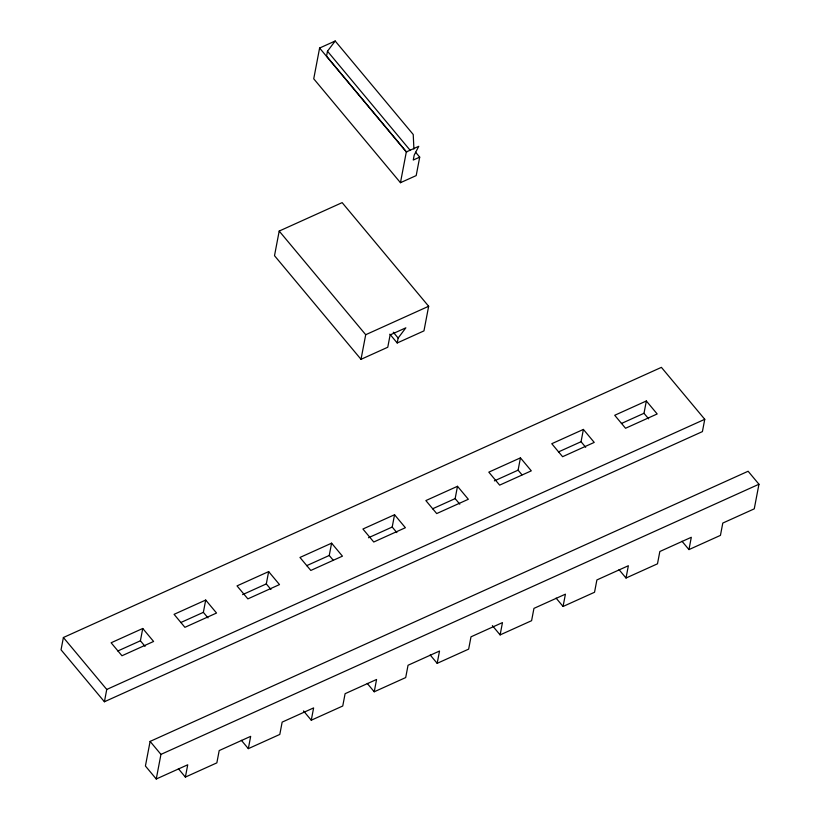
<?xml version="1.0" encoding="UTF-8"?>
<svg xmlns="http://www.w3.org/2000/svg" width="820" height="820" viewBox="0 0 820 820"><rect width="100%" height="100%" fill="white"/><g stroke="black" fill="none" stroke-linecap="round" stroke-linejoin="round"><path stroke-width="1.23" d="M63.396 637.509L61.039 649.809L104.406 701.756L702.412 431.607L704.759 419.307L661.402 367.36L63.396 637.509L106.754 689.456L104.406 701.756M145.058 646.355L140.404 640.789L142.752 628.479L111.12 642.767L121.965 655.754L153.596 641.466L142.752 628.479M150.111 741.403L145.417 766.013L156.251 779L187.729 764.783L185.381 777.093L216.849 762.866L219.196 750.566L250.674 736.35L248.327 748.65L279.805 734.433L282.152 722.123L313.619 707.906L311.272 720.216L342.75 705.999L345.097 693.689L376.575 679.472L374.227 691.783L405.695 677.566L408.042 665.256L439.52 651.039L437.173 663.339L468.65 649.122L470.998 636.822L502.465 622.595L500.118 634.905L531.596 620.689L533.943 608.378L565.421 594.162L563.063 606.472L594.541 592.255L596.888 579.945L628.366 565.728L626.019 578.028L657.486 563.811L659.833 551.511L691.311 537.284L688.964 549.595L720.442 535.378L722.789 523.068L754.256 508.851L758.961 484.241L748.117 471.254L150.111 741.403L160.946 754.39L156.251 779M208.003 617.911L203.36 612.345L205.707 600.045L174.076 614.334L184.91 627.32L216.541 613.032L205.707 600.045M279.2 231.066L274.505 255.686L361.015 359.324L387.768 347.239L390.115 334.929L405.849 327.826L398.141 338.055L397.208 342.975L423.96 330.89L428.655 306.27L342.145 202.632L279.2 231.066L365.71 334.714L361.015 359.324M413.915 149.055L413.229 134.5L335.185 41L319.605 48.042L313.732 78.802L400.457 182.696L416.191 175.593L419.707 157.132L415.617 152.233M335.185 41L327.477 51.229L326.544 56.149L406.71 152.202M270.948 589.477L266.305 583.912L268.652 571.601L237.021 585.89L247.865 598.877L279.497 584.588L268.652 571.601M333.125 560.111L329.25 555.478L331.598 543.168L299.966 557.457L310.811 570.443L342.442 556.155L331.598 543.168M400.457 182.696L406.32 151.936L319.605 48.042M396.849 532.6L392.206 527.034L394.553 514.734L362.922 529.023L373.756 542.01L405.387 527.721L394.553 514.734M459.794 504.167L455.151 498.601L457.498 486.291L425.867 500.579L436.701 513.566L468.333 499.277L457.498 486.291M521.971 474.8L518.096 470.167L520.444 457.857L488.812 472.146L499.657 485.132L531.288 470.844L520.444 457.857M585.695 447.289L581.052 441.724L583.399 429.424L551.768 443.712L562.602 456.699L594.233 442.41L583.399 429.424M648.64 418.856L643.997 413.29L646.345 400.98L614.713 415.279L625.547 428.265L657.179 413.967L646.345 400.98M406.32 151.936L418.753 146.319L414.202 155.123L413.259 160.043L419.707 157.132M365.71 334.714L428.655 306.27M117.813 650.988L140.404 640.789M180.759 622.554L203.36 612.345M242.587 594.633L266.305 583.912M306.659 565.677L329.25 555.478M368.477 537.756L392.206 527.034M432.56 508.81L455.151 498.601M494.378 480.879L518.096 470.167M558.451 451.933L581.052 441.724M621.406 423.499L643.997 413.29M106.754 689.456L704.759 419.307M160.946 754.39L758.961 484.241M327.477 51.229L410.102 150.224M681.994 541.251L688.964 549.595M619.049 569.685L626.019 578.028M393.251 332.182L398.141 338.055M389.859 334.17L397.208 342.975M556.103 598.118L563.063 606.472M492.379 625.629L500.118 634.905M430.203 654.995L437.173 663.339M367.257 683.429L374.227 691.783M303.533 710.94L311.272 720.216M241.357 740.306L248.327 748.65M178.411 768.74L185.381 777.093"/></g></svg>
